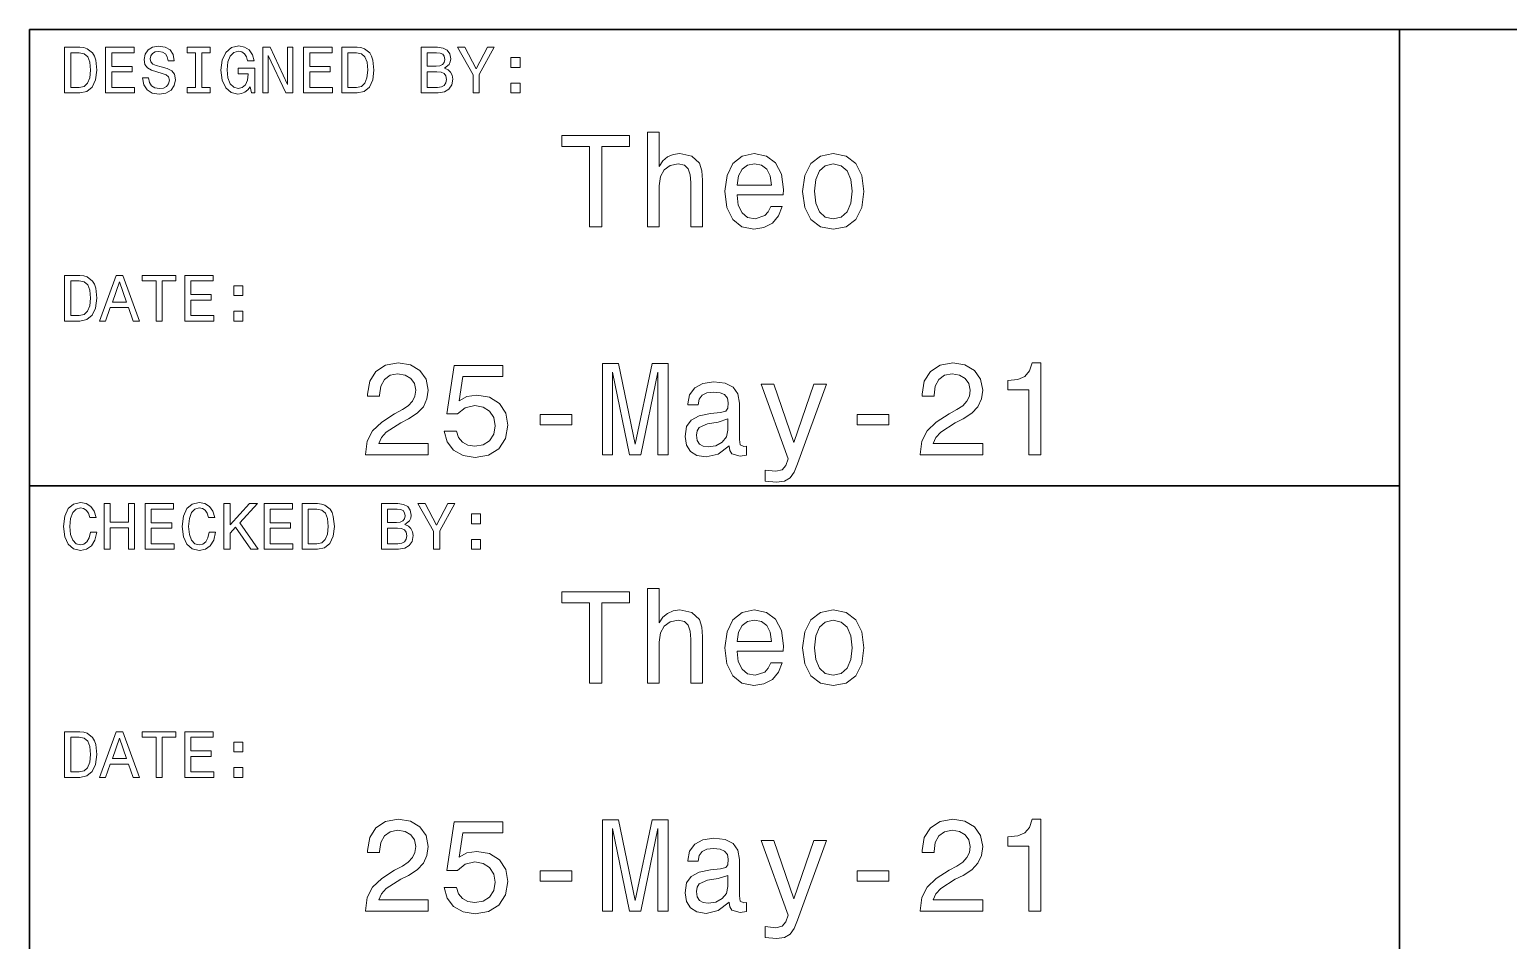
# Model space of a CAD drawing. Extents: x 0 to 420, y 0 to 297.
# Drawn here: x 220 to 268.58, y 40.06 to 70 of the extents above; entities that cross this region are included whole.
import ezdxf

# ---------------------------------------------------------------- set-up
doc = ezdxf.new("R2010")
doc.units = 0

msp = doc.modelspace()

# ---------------------------------------------------------------- linework, layer by layer
at = {"color": 7, "lineweight": 35}
for p, q in [((220, 10), (220, 70)), ((220, 70), (410, 70)), ((265, 14), (265, 70)), ((220, 55), (265, 55))]:
    msp.add_line(p, q, dxfattribs=at)
at = {"color": 7, "lineweight": 13}
for points in [[(221.648422, 69.418587), (221.149139, 69.418587), (221.149139, 67.918587), (221.648422, 67.918587), (221.884003, 67.966141), (222.059082, 68.110947), (222.167145, 68.346542), (222.206055, 68.668587), (222.171463, 68.997116), (222.128235, 69.126801), (222.067719, 69.230545), (221.892654, 69.371033), (221.778091, 69.405617)], [(221.633286, 69.239189), (221.797546, 69.206772), (221.909943, 69.107346), (221.976944, 68.930115), (221.998566, 68.668587), (221.974777, 68.415703), (221.907776, 68.238472), (221.793228, 68.132561), (221.633286, 68.097984), (221.350143, 68.097984), (221.350143, 69.239189)], [(222.497833, 67.918587), (223.448853, 67.918587), (223.448853, 68.100143), (222.696686, 68.100143), (222.696686, 68.60807), (223.366714, 68.60807), (223.366714, 68.78746), (222.696686, 68.78746), (222.696686, 69.23703), (223.431549, 69.23703), (223.431549, 69.418587), (222.497833, 69.418587)], [(223.911377, 68.413544), (223.714691, 68.413544), (223.757919, 68.184441), (223.865997, 68.015846), (224.032425, 67.914261), (224.257202, 67.877518), (224.479828, 67.912102), (224.646255, 68.007202), (224.752167, 68.156342), (224.791061, 68.353027), (224.758652, 68.530258), (224.667862, 68.644814), (224.520889, 68.720459), (224.324203, 68.776657), (224.155624, 68.817719), (224.045395, 68.865273), (223.982712, 68.934441), (223.963257, 69.042503), (223.982712, 69.139771), (224.03891, 69.213257), (224.125366, 69.26297), (224.244232, 69.280258), (224.36528, 69.258644), (224.460373, 69.200287), (224.523056, 69.103027), (224.553314, 68.971184), (224.75, 68.971184), (224.75, 68.975502), (224.715424, 69.178673), (224.613831, 69.329971), (224.453888, 69.425072), (224.237747, 69.457489), (224.043228, 69.425072), (223.891937, 69.33429), (223.794662, 69.193802), (223.760086, 69.012245), (223.788177, 68.850143), (223.870316, 68.739914), (224, 68.666428), (224.177231, 68.610229), (224.35231, 68.560516), (224.484146, 68.51297), (224.564117, 68.443802), (224.592224, 68.331413), (224.566284, 68.216858), (224.499283, 68.130402), (224.39769, 68.07637), (224.265854, 68.059074), (224.118881, 68.082855), (224.006485, 68.152016), (223.935165, 68.264404)], [(225.454605, 68.100143), (225.177948, 68.100143), (225.177948, 67.918587), (225.930115, 67.918587), (225.930115, 68.100143), (225.653458, 68.100143), (225.653458, 69.23703), (225.930115, 69.23703), (225.930115, 69.418587), (225.177948, 69.418587), (225.177948, 69.23703), (225.454605, 69.23703)], [(227.250717, 68.119598), (227.28746, 67.918587), (227.395538, 67.918587), (227.395538, 68.729103), (226.848709, 68.729103), (226.848709, 68.545387), (227.185883, 68.545387), (227.185883, 68.532417), (227.159943, 68.333572), (227.090775, 68.1866), (226.984863, 68.093658), (226.853027, 68.0634), (226.706055, 68.102303), (226.591492, 68.219017), (226.518005, 68.411385), (226.492081, 68.675072), (226.515854, 68.9366), (226.58934, 69.12896), (226.706055, 69.245674), (226.863831, 69.286743), (226.971909, 69.265129), (227.060516, 69.204613), (227.125366, 69.103027), (227.162109, 68.966858), (227.376083, 68.966858), (227.319885, 69.174347), (227.213974, 69.329971), (227.064835, 69.425072), (226.876801, 69.459656), (226.630402, 69.405617), (226.444519, 69.247841), (226.325653, 68.999275), (226.284576, 68.668587), (226.325653, 68.335732), (226.444519, 68.087173), (226.619598, 67.92939), (226.840057, 67.877518), (226.963257, 67.894814), (227.073486, 67.938042), (227.168594, 68.013687)], [(227.663544, 67.918587), (227.842941, 67.918587), (227.842941, 69.148415), (228.417862, 67.918587), (228.649139, 67.918587), (228.649139, 69.418587), (228.467575, 69.418587), (228.467575, 68.188759), (227.899139, 69.418587), (227.663544, 69.418587)], [(229.003601, 67.918587), (229.954605, 67.918587), (229.954605, 68.100143), (229.202454, 68.100143), (229.202454, 68.60807), (229.872482, 68.60807), (229.872482, 68.78746), (229.202454, 68.78746), (229.202454, 69.23703), (229.937317, 69.23703), (229.937317, 69.418587), (229.003601, 69.418587)], [(230.756485, 69.418587), (230.257202, 69.418587), (230.257202, 67.918587), (230.756485, 67.918587), (230.992081, 67.966141), (231.167145, 68.110947), (231.275223, 68.346542), (231.314117, 68.668587), (231.279541, 68.997116), (231.236313, 69.126801), (231.175797, 69.230545), (231.000717, 69.371033), (230.886169, 69.405617)], [(230.741348, 69.239189), (230.905624, 69.206772), (231.018005, 69.107346), (231.085022, 68.930115), (231.106628, 68.668587), (231.082855, 68.415703), (231.015854, 68.238472), (230.901291, 68.132561), (230.741348, 68.097984), (230.458221, 68.097984), (230.458221, 69.239189)], [(233.631119, 68.729103), (233.782425, 68.854469), (233.82132, 68.938759), (233.83429, 69.042503), (233.806198, 69.204613), (233.721909, 69.321327), (233.585739, 69.392647), (233.395538, 69.418587), (232.861679, 69.418587), (232.861679, 67.918587), (233.425797, 67.918587), (233.626801, 67.948845), (233.77594, 68.03746), (233.868881, 68.177956), (233.901306, 68.368156), (233.881851, 68.495674), (233.829971, 68.601585), (233.745682, 68.67939)], [(233.354462, 68.796112), (233.060516, 68.796112), (233.060516, 69.239189), (233.371765, 69.239189), (233.48848, 69.226227), (233.570602, 69.187317), (233.620316, 69.120316), (233.637604, 69.020889), (233.618164, 68.921471), (233.566284, 68.852303), (233.477661, 68.809074)], [(234.77449, 67.918587), (234.77449, 68.525932), (235.267288, 69.420746), (235.042511, 69.420746), (234.672913, 68.709656), (234.298996, 69.420746), (234.059082, 69.420746), (234.573486, 68.51297), (234.573486, 67.918587)], [(235.814117, 68.757202), (236.112396, 68.757202), (236.112396, 69.079247), (235.814117, 69.079247)], [(233.402023, 68.097984), (233.060516, 68.097984), (233.060516, 68.614555), (233.382568, 68.614555), (233.518738, 68.599426), (233.615997, 68.554031), (233.674347, 68.476227), (233.693802, 68.363831), (233.674347, 68.244957), (233.620316, 68.162827), (233.529541, 68.113113)], [(235.814117, 67.918587), (236.112396, 67.918587), (236.112396, 68.240631), (235.814117, 68.240631)], [(240.304047, 63.520172), (240.684448, 63.520172), (240.684448, 64.860229), (240.723343, 65.167145), (240.848709, 65.39193), (241.043228, 65.530258), (241.302597, 65.58213), (241.510086, 65.538902), (241.639771, 65.422188), (241.70462, 65.227661), (241.726227, 64.9683), (241.726227, 63.520172), (242.106628, 63.520172), (242.106628, 65.046112), (242.08934, 65.353027), (242.011536, 65.60807), (241.756485, 65.841499), (241.358795, 65.92363), (241.142654, 65.893372), (240.956772, 65.811241), (240.801163, 65.681557), (240.684448, 65.504318), (240.684448, 66.623917), (240.304047, 66.623917)], [(238.397705, 63.520172), (238.795395, 63.520172), (238.795395, 66.157059), (239.703171, 66.157059), (239.703171, 66.520172), (237.485596, 66.520172), (237.485596, 66.157059), (238.397705, 66.157059)], [(243.239197, 64.570602), (244.760818, 64.570602), (244.765137, 64.747841), (244.695969, 65.244957), (244.505768, 65.616714), (244.203171, 65.841499), (243.801163, 65.92363), (243.407791, 65.837173), (243.105194, 65.5951), (242.910675, 65.201729), (242.841507, 64.682999), (242.906342, 64.151299), (243.100876, 63.762245), (243.399139, 63.520172), (243.788193, 63.438038), (244.125366, 63.494236), (244.402023, 63.641209), (244.605194, 63.874638), (244.721909, 64.185875), (244.345825, 64.185875), (244.268021, 64.01297), (244.155624, 63.883286), (243.835739, 63.779537), (243.58934, 63.827087), (243.403458, 63.978386), (243.282425, 64.224785), (243.239197, 64.557632)], [(243.239197, 64.890488), (243.286743, 65.188759), (243.403458, 65.409218), (243.580704, 65.543228), (243.814133, 65.590775), (244.043228, 65.543228), (244.220474, 65.409218), (244.328537, 65.188759), (244.367447, 64.890488)], [(245.396255, 64.678673), (245.465424, 64.151299), (245.664276, 63.762245), (245.979828, 63.520172), (246.403473, 63.438038), (246.822769, 63.520172), (247.138336, 63.757923), (247.337189, 64.146973), (247.410675, 64.678673), (247.337189, 65.206055), (247.138336, 65.599426), (246.822769, 65.837173), (246.403473, 65.92363), (245.979828, 65.837173), (245.664276, 65.5951), (245.465424, 65.206055)], [(245.785309, 64.682999), (245.824219, 65.072044), (245.945251, 65.353027), (246.139771, 65.525932), (246.403473, 65.586456), (246.662827, 65.525932), (246.857361, 65.357346), (246.978394, 65.072044), (247.021622, 64.682999), (246.978394, 64.289627), (246.857361, 64.004318), (246.662827, 63.831409), (246.403473, 63.775215), (246.139771, 63.831409), (245.945251, 64.004318), (245.824219, 64.289627)], [(221.648422, 61.918587), (221.149139, 61.918587), (221.149139, 60.418587), (221.648422, 60.418587), (221.884003, 60.466137), (222.059082, 60.61095), (222.167145, 60.846542), (222.206055, 61.168587), (222.171463, 61.497116), (222.128235, 61.626801), (222.067719, 61.730545), (221.892654, 61.871037), (221.778091, 61.905617)], [(221.633286, 61.739193), (221.797546, 61.706772), (221.909943, 61.607349), (221.976944, 61.430115), (221.998566, 61.168587), (221.974777, 60.915707), (221.907776, 60.738472), (221.793228, 60.632565), (221.633286, 60.59798), (221.350143, 60.59798), (221.350143, 61.739193)], [(222.294662, 60.418587), (222.493515, 60.418587), (222.651291, 60.859509), (223.25, 60.859509), (223.407776, 60.418587), (223.610947, 60.418587), (223.061966, 61.92075), (222.841492, 61.92075)], [(222.720459, 61.043228), (222.951736, 61.704609), (223.182999, 61.043228)], [(224.153458, 60.418587), (224.35231, 60.418587), (224.35231, 61.73703), (224.806198, 61.73703), (224.806198, 61.918587), (223.697403, 61.918587), (223.697403, 61.73703), (224.153458, 61.73703)], [(225.100143, 60.418587), (226.051147, 60.418587), (226.051147, 60.600143), (225.298996, 60.600143), (225.298996, 61.108067), (225.969025, 61.108067), (225.969025, 61.287464), (225.298996, 61.287464), (225.298996, 61.73703), (226.033859, 61.73703), (226.033859, 61.918587), (225.100143, 61.918587)], [(226.706055, 61.257202), (227.004318, 61.257202), (227.004318, 61.57925), (226.706055, 61.57925)], [(226.706055, 60.418587), (227.004318, 60.418587), (227.004318, 60.740631), (226.706055, 60.740631)], [(231.036026, 56.020172), (233.097992, 56.020172), (233.097992, 56.39193), (231.468307, 56.39193), (231.559082, 56.5951), (231.714706, 56.763687), (232.194519, 57.070606), (232.44957, 57.200287), (232.734879, 57.386166), (232.938049, 57.602306), (233.054764, 57.857349), (233.097992, 58.146973), (233.02449, 58.510086), (232.821335, 58.795387), (232.510086, 58.976944), (232.108078, 59.041786), (231.693085, 58.9683), (231.377518, 58.765129), (231.174347, 58.440922), (231.105194, 58.012966), (231.105194, 57.95245), (231.498566, 57.95245), (231.498566, 57.98703), (231.53746, 58.280979), (231.654175, 58.497116), (231.840057, 58.635445), (232.086456, 58.682995), (232.337173, 58.639771), (232.523056, 58.5317), (232.644089, 58.363113), (232.687317, 58.151295), (232.657059, 57.95245), (232.574936, 57.783859), (232.4366, 57.636887), (232.246399, 57.507202), (231.991364, 57.368874), (231.567719, 57.100864), (231.269455, 56.815559), (231.092224, 56.469738), (231.036026, 56.033142)], [(233.621033, 56.802593), (233.716141, 56.448128), (233.927963, 56.171471), (234.239197, 55.998558), (234.636887, 55.933716), (235.073486, 56.011528), (235.414993, 56.223343), (235.631119, 56.560516), (235.713257, 56.992794), (235.639771, 57.394814), (235.432281, 57.710373), (235.108078, 57.913544), (234.688766, 57.98703), (234.364563, 57.935158), (234.113831, 57.792507), (234.234879, 58.600864), (235.548996, 58.600864), (235.548996, 58.95533), (233.945251, 58.95533), (233.707489, 57.364552), (234.053314, 57.364552), (234.304031, 57.567722), (234.623917, 57.641209), (234.900574, 57.593658), (235.112396, 57.45533), (235.246399, 57.243515), (235.293945, 56.97118), (235.246399, 56.698845), (235.108078, 56.48703), (234.896255, 56.353024), (234.623917, 56.305473), (234.394821, 56.335735), (234.217575, 56.435158), (234.087891, 56.590778), (234.023056, 56.802593)], [(238.817001, 56.020172), (239.149857, 56.020172), (239.149857, 58.743515), (239.711823, 56.020172), (240.083572, 56.020172), (240.641205, 58.743515), (240.641205, 56.020172), (240.978394, 56.020172), (240.978394, 59.020172), (240.451019, 59.020172), (239.897705, 56.374638), (239.348709, 59.020172), (238.817001, 59.020172)], [(249.252167, 56.020172), (251.314117, 56.020172), (251.314117, 56.39193), (249.684448, 56.39193), (249.775223, 56.5951), (249.930832, 56.763687), (250.41066, 57.070606), (250.66571, 57.200287), (250.951019, 57.386166), (251.154175, 57.602306), (251.270889, 57.857349), (251.314117, 58.146973), (251.240631, 58.510086), (251.03746, 58.795387), (250.726227, 58.976944), (250.324203, 59.041786), (249.909225, 58.9683), (249.593658, 58.765129), (249.390488, 58.440922), (249.32132, 58.012966), (249.32132, 57.95245), (249.714691, 57.95245), (249.714691, 57.98703), (249.753601, 58.280979), (249.870316, 58.497116), (250.056198, 58.635445), (250.302597, 58.682995), (250.553314, 58.639771), (250.739197, 58.5317), (250.860229, 58.363113), (250.903458, 58.151295), (250.873199, 57.95245), (250.791077, 57.783859), (250.65274, 57.636887), (250.46254, 57.507202), (250.207489, 57.368874), (249.783859, 57.100864), (249.485596, 56.815559), (249.308365, 56.469738), (249.252167, 56.033142)], [(252.831421, 56.020172), (253.224792, 56.020172), (253.224792, 59.041786), (252.930847, 59.041786), (252.853027, 58.778099), (252.697403, 58.600864), (252.459656, 58.497116), (252.131134, 58.462536), (252.131134, 58.155621), (252.831421, 58.155621)], [(242.984146, 56.322765), (242.984146, 56.309799), (243.005768, 56.162823), (243.070602, 56.059078), (243.342941, 55.976944), (243.554764, 56.011528), (243.554764, 56.305473), (243.463974, 56.292507), (243.342941, 56.348701), (243.321335, 56.521614), (243.321335, 57.723343), (243.269455, 58.030258), (243.118164, 58.246399), (242.854462, 58.37608), (242.482712, 58.42363), (242.119598, 58.371758), (241.851593, 58.224785), (241.682999, 57.995678), (241.626801, 57.693085), (241.626801, 57.667145), (241.968307, 57.667145), (241.998566, 57.848701), (242.093658, 57.978386), (242.249283, 58.056194), (242.469742, 58.086456), (242.681564, 58.064842), (242.832855, 58), (242.92363, 57.887608), (242.953888, 57.731987), (242.9366, 57.55043), (242.867432, 57.459652), (242.694519, 57.416428), (242.370316, 57.381844), (241.998566, 57.304035), (241.734879, 57.165707), (241.579254, 56.949566), (241.531708, 56.629681), (241.574936, 56.344379), (241.708939, 56.132565), (241.925079, 55.998558), (242.223343, 55.951008), (242.625366, 56.041786)], [(245.768021, 58.341499), (245.10231, 56.430836), (244.44957, 58.341499), (244.034576, 58.341499), (244.916428, 55.890488), (244.838623, 55.674351), (244.717575, 55.527378), (244.514404, 55.479828), (244.164261, 55.523052), (244.164261, 55.155621), (244.531708, 55.121037), (244.795395, 55.155621), (244.981277, 55.263687), (245.11528, 55.449566), (245.231995, 55.721901), (246.174347, 58.341499)], [(236.772339, 57.010086), (237.818451, 57.010086), (237.818451, 57.351585), (236.772339, 57.351585)], [(247.181564, 57.010086), (248.227661, 57.010086), (248.227661, 57.351585), (247.181564, 57.351585)], [(242.940918, 56.832851), (242.889053, 56.608067), (242.750717, 56.435158), (242.543228, 56.322765), (242.288193, 56.283859), (242.123917, 56.305473), (242.007202, 56.374638), (241.933716, 56.495678), (241.912109, 56.664265), (241.929398, 56.815559), (241.998566, 56.92363), (242.275223, 57.044666), (242.625366, 57.096542), (242.940918, 57.200287)], [(222.000717, 53.476223), (221.957489, 53.294666), (221.886169, 53.164986), (221.786743, 53.085014), (221.670029, 53.059078), (221.529541, 53.09798), (221.419312, 53.214695), (221.345825, 53.4049), (221.322052, 53.668587), (221.345825, 53.930115), (221.417145, 54.122478), (221.527374, 54.239193), (221.670029, 54.280258), (221.773773, 54.258644), (221.862396, 54.198124), (221.931549, 54.100864), (221.979111, 53.966858), (222.184433, 53.966858), (222.119598, 54.172188), (222.007202, 54.327808), (221.853745, 54.425072), (221.670029, 54.459652), (221.440918, 54.405617), (221.265854, 54.254322), (221.153458, 54.005764), (221.114548, 53.668587), (221.153458, 53.331409), (221.265854, 53.082851), (221.440918, 52.929394), (221.670029, 52.877522), (221.871033, 52.918587), (222.033142, 53.033138), (222.14769, 53.22118), (222.208206, 53.476223)], [(222.450287, 52.918587), (222.651291, 52.918587), (222.651291, 53.623199), (223.252167, 53.623199), (223.252167, 52.918587), (223.451004, 52.918587), (223.451004, 54.418587), (223.252167, 54.418587), (223.252167, 53.806915), (222.651291, 53.806915), (222.651291, 54.418587), (222.450287, 54.418587)], [(223.798996, 52.918587), (224.75, 52.918587), (224.75, 53.100143), (223.997833, 53.100143), (223.997833, 53.608067), (224.667862, 53.608067), (224.667862, 53.787464), (223.997833, 53.787464), (223.997833, 54.23703), (224.732712, 54.23703), (224.732712, 54.418587), (223.798996, 54.418587)], [(225.904175, 53.476223), (225.860947, 53.294666), (225.789627, 53.164986), (225.690201, 53.085014), (225.573486, 53.059078), (225.432999, 53.09798), (225.322769, 53.214695), (225.249283, 53.4049), (225.22551, 53.668587), (225.249283, 53.930115), (225.320602, 54.122478), (225.430832, 54.239193), (225.573486, 54.280258), (225.677231, 54.258644), (225.765854, 54.198124), (225.835022, 54.100864), (225.882568, 53.966858), (226.087891, 53.966858), (226.023056, 54.172188), (225.91066, 54.327808), (225.757202, 54.425072), (225.573486, 54.459652), (225.344376, 54.405617), (225.169312, 54.254322), (225.056915, 54.005764), (225.018005, 53.668587), (225.056915, 53.331409), (225.169312, 53.082851), (225.344376, 52.929394), (225.573486, 52.877522), (225.77449, 52.918587), (225.9366, 53.033138), (226.051147, 53.22118), (226.111679, 53.476223)], [(226.386169, 52.918587), (226.585022, 52.918587), (226.585022, 53.45245), (226.762253, 53.642651), (227.265854, 52.918587), (227.507919, 52.918587), (226.90274, 53.787464), (227.490631, 54.418587), (227.226944, 54.418587), (226.585022, 53.724781), (226.585022, 54.418587), (226.386169, 54.418587)], [(227.702454, 52.918587), (228.653458, 52.918587), (228.653458, 53.100143), (227.901291, 53.100143), (227.901291, 53.608067), (228.57132, 53.608067), (228.57132, 53.787464), (227.901291, 53.787464), (227.901291, 54.23703), (228.636169, 54.23703), (228.636169, 54.418587), (227.702454, 54.418587)], [(229.455338, 54.418587), (228.956055, 54.418587), (228.956055, 52.918587), (229.455338, 52.918587), (229.690918, 52.966137), (229.865997, 53.11095), (229.97406, 53.346542), (230.01297, 53.668587), (229.978394, 53.997116), (229.935165, 54.126801), (229.874634, 54.230545), (229.69957, 54.371037), (229.585022, 54.405617)], [(232.329971, 53.729107), (232.481262, 53.854465), (232.520172, 53.938759), (232.533142, 54.042507), (232.505051, 54.204609), (232.420746, 54.321323), (232.284576, 54.392651), (232.094376, 54.418587), (231.560516, 54.418587), (231.560516, 52.918587), (232.124634, 52.918587), (232.325653, 52.948845), (232.474792, 53.037464), (232.567719, 53.177952), (232.600143, 53.368153), (232.580688, 53.495678), (232.528824, 53.601585), (232.444519, 53.679394)], [(233.473343, 52.918587), (233.473343, 53.525936), (233.966141, 54.42075), (233.741364, 54.42075), (233.371765, 53.709652), (232.997833, 54.42075), (232.757919, 54.42075), (233.272339, 53.512966), (233.272339, 52.918587)], [(229.440201, 54.239193), (229.604462, 54.206772), (229.716858, 54.107349), (229.783859, 53.930115), (229.805481, 53.668587), (229.781708, 53.415707), (229.714691, 53.238472), (229.600143, 53.132565), (229.440201, 53.09798), (229.157059, 53.09798), (229.157059, 54.239193)], [(232.053314, 53.796108), (231.759369, 53.796108), (231.759369, 54.239193), (232.070602, 54.239193), (232.187317, 54.226223), (232.269455, 54.187317), (232.319168, 54.120316), (232.336456, 54.020893), (232.317001, 53.921467), (232.265137, 53.852303), (232.176514, 53.809078)], [(234.51297, 53.757202), (234.811249, 53.757202), (234.811249, 54.07925), (234.51297, 54.07925)], [(232.100861, 53.09798), (231.759369, 53.09798), (231.759369, 53.614552), (232.081421, 53.614552), (232.217575, 53.599422), (232.31485, 53.554035), (232.373199, 53.476223), (232.392654, 53.363831), (232.373199, 53.244957), (232.319168, 53.162823), (232.228394, 53.11311)], [(234.51297, 52.918587), (234.811249, 52.918587), (234.811249, 53.240631), (234.51297, 53.240631)], [(238.397705, 48.520172), (238.795395, 48.520172), (238.795395, 51.157059), (239.703171, 51.157059), (239.703171, 51.520172), (237.485596, 51.520172), (237.485596, 51.157059), (238.397705, 51.157059)], [(240.304047, 48.520172), (240.684448, 48.520172), (240.684448, 49.860229), (240.723343, 50.167145), (240.848709, 50.39193), (241.043228, 50.530258), (241.302597, 50.58213), (241.510086, 50.538902), (241.639771, 50.422188), (241.70462, 50.227665), (241.726227, 49.9683), (241.726227, 48.520172), (242.106628, 48.520172), (242.106628, 50.046108), (242.08934, 50.353024), (242.011536, 50.60807), (241.756485, 50.841499), (241.358795, 50.92363), (241.142654, 50.893372), (240.956772, 50.811237), (240.801163, 50.681557), (240.684448, 50.504322), (240.684448, 51.62392), (240.304047, 51.62392)], [(243.239197, 49.570606), (244.760818, 49.570606), (244.765137, 49.747837), (244.695969, 50.244957), (244.505768, 50.616714), (244.203171, 50.841499), (243.801163, 50.92363), (243.407791, 50.837173), (243.105194, 50.5951), (242.910675, 50.201729), (242.841507, 49.682995), (242.906342, 49.151295), (243.100876, 48.762245), (243.399139, 48.520172), (243.788193, 48.438038), (244.125366, 48.494236), (244.402023, 48.641209), (244.605194, 48.874638), (244.721909, 49.185879), (244.345825, 49.185879), (244.268021, 49.012966), (244.155624, 48.883286), (243.835739, 48.779537), (243.58934, 48.827087), (243.403458, 48.978386), (243.282425, 49.224785), (243.239197, 49.557636)], [(243.239197, 49.890488), (243.286743, 50.188759), (243.403458, 50.409222), (243.580704, 50.543228), (243.814133, 50.590778), (244.043228, 50.543228), (244.220474, 50.409222), (244.328537, 50.188759), (244.367447, 49.890488)], [(245.396255, 49.678673), (245.465424, 49.151295), (245.664276, 48.762245), (245.979828, 48.520172), (246.403473, 48.438038), (246.822769, 48.520172), (247.138336, 48.757923), (247.337189, 49.146973), (247.410675, 49.678673), (247.337189, 50.206051), (247.138336, 50.599422), (246.822769, 50.837173), (246.403473, 50.92363), (245.979828, 50.837173), (245.664276, 50.5951), (245.465424, 50.206051)], [(245.785309, 49.682995), (245.824219, 50.072044), (245.945251, 50.353024), (246.139771, 50.525936), (246.403473, 50.586456), (246.662827, 50.525936), (246.857361, 50.357349), (246.978394, 50.072044), (247.021622, 49.682995), (246.978394, 49.289623), (246.857361, 49.004322), (246.662827, 48.831409), (246.403473, 48.775215), (246.139771, 48.831409), (245.945251, 49.004322), (245.824219, 49.289623)], [(221.648422, 46.918587), (221.149139, 46.918587), (221.149139, 45.418587), (221.648422, 45.418587), (221.884003, 45.466137), (222.059082, 45.61095), (222.167145, 45.846542), (222.206055, 46.168587), (222.171463, 46.497116), (222.128235, 46.626801), (222.067719, 46.730545), (221.892654, 46.871037), (221.778091, 46.905617)], [(221.633286, 46.739193), (221.797546, 46.706772), (221.909943, 46.607349), (221.976944, 46.430115), (221.998566, 46.168587), (221.974777, 45.915707), (221.907776, 45.738472), (221.793228, 45.632565), (221.633286, 45.59798), (221.350143, 45.59798), (221.350143, 46.739193)], [(222.294662, 45.418587), (222.493515, 45.418587), (222.651291, 45.859509), (223.25, 45.859509), (223.407776, 45.418587), (223.610947, 45.418587), (223.061966, 46.92075), (222.841492, 46.92075)], [(222.720459, 46.043228), (222.951736, 46.704609), (223.182999, 46.043228)], [(224.153458, 45.418587), (224.35231, 45.418587), (224.35231, 46.73703), (224.806198, 46.73703), (224.806198, 46.918587), (223.697403, 46.918587), (223.697403, 46.73703), (224.153458, 46.73703)], [(225.100143, 45.418587), (226.051147, 45.418587), (226.051147, 45.600143), (225.298996, 45.600143), (225.298996, 46.108067), (225.969025, 46.108067), (225.969025, 46.287464), (225.298996, 46.287464), (225.298996, 46.73703), (226.033859, 46.73703), (226.033859, 46.918587), (225.100143, 46.918587)], [(226.706055, 46.257202), (227.004318, 46.257202), (227.004318, 46.57925), (226.706055, 46.57925)], [(226.706055, 45.418587), (227.004318, 45.418587), (227.004318, 45.740631), (226.706055, 45.740631)], [(231.036026, 41.020172), (233.097992, 41.020172), (233.097992, 41.39193), (231.468307, 41.39193), (231.559082, 41.5951), (231.714706, 41.763687), (232.194519, 42.070606), (232.44957, 42.200287), (232.734879, 42.386166), (232.938049, 42.602306), (233.054764, 42.857349), (233.097992, 43.146973), (233.02449, 43.510086), (232.821335, 43.795387), (232.510086, 43.976944), (232.108078, 44.041786), (231.693085, 43.9683), (231.377518, 43.765129), (231.174347, 43.440922), (231.105194, 43.012966), (231.105194, 42.95245), (231.498566, 42.95245), (231.498566, 42.98703), (231.53746, 43.280979), (231.654175, 43.497116), (231.840057, 43.635445), (232.086456, 43.682995), (232.337173, 43.639771), (232.523056, 43.5317), (232.644089, 43.363113), (232.687317, 43.151295), (232.657059, 42.95245), (232.574936, 42.783859), (232.4366, 42.636887), (232.246399, 42.507202), (231.991364, 42.368874), (231.567719, 42.100864), (231.269455, 41.815559), (231.092224, 41.469738), (231.036026, 41.033142)], [(233.621033, 41.802593), (233.716141, 41.448128), (233.927963, 41.171471), (234.239197, 40.998558), (234.636887, 40.933716), (235.073486, 41.011528), (235.414993, 41.223343), (235.631119, 41.560516), (235.713257, 41.992794), (235.639771, 42.394814), (235.432281, 42.710373), (235.108078, 42.913544), (234.688766, 42.98703), (234.364563, 42.935158), (234.113831, 42.792507), (234.234879, 43.600864), (235.548996, 43.600864), (235.548996, 43.95533), (233.945251, 43.95533), (233.707489, 42.364552), (234.053314, 42.364552), (234.304031, 42.567722), (234.623917, 42.641209), (234.900574, 42.593658), (235.112396, 42.45533), (235.246399, 42.243515), (235.293945, 41.97118), (235.246399, 41.698845), (235.108078, 41.48703), (234.896255, 41.353024), (234.623917, 41.305473), (234.394821, 41.335735), (234.217575, 41.435158), (234.087891, 41.590778), (234.023056, 41.802593)], [(238.817001, 41.020172), (239.149857, 41.020172), (239.149857, 43.743515), (239.711823, 41.020172), (240.083572, 41.020172), (240.641205, 43.743515), (240.641205, 41.020172), (240.978394, 41.020172), (240.978394, 44.020172), (240.451019, 44.020172), (239.897705, 41.374638), (239.348709, 44.020172), (238.817001, 44.020172)], [(249.252167, 41.020172), (251.314117, 41.020172), (251.314117, 41.39193), (249.684448, 41.39193), (249.775223, 41.5951), (249.930832, 41.763687), (250.41066, 42.070606), (250.66571, 42.200287), (250.951019, 42.386166), (251.154175, 42.602306), (251.270889, 42.857349), (251.314117, 43.146973), (251.240631, 43.510086), (251.03746, 43.795387), (250.726227, 43.976944), (250.324203, 44.041786), (249.909225, 43.9683), (249.593658, 43.765129), (249.390488, 43.440922), (249.32132, 43.012966), (249.32132, 42.95245), (249.714691, 42.95245), (249.714691, 42.98703), (249.753601, 43.280979), (249.870316, 43.497116), (250.056198, 43.635445), (250.302597, 43.682995), (250.553314, 43.639771), (250.739197, 43.5317), (250.860229, 43.363113), (250.903458, 43.151295), (250.873199, 42.95245), (250.791077, 42.783859), (250.65274, 42.636887), (250.46254, 42.507202), (250.207489, 42.368874), (249.783859, 42.100864), (249.485596, 41.815559), (249.308365, 41.469738), (249.252167, 41.033142)], [(252.831421, 41.020172), (253.224792, 41.020172), (253.224792, 44.041786), (252.930847, 44.041786), (252.853027, 43.778099), (252.697403, 43.600864), (252.459656, 43.497116), (252.131134, 43.462536), (252.131134, 43.155621), (252.831421, 43.155621)], [(242.984146, 41.322765), (242.984146, 41.309799), (243.005768, 41.162823), (243.070602, 41.059078), (243.342941, 40.976944), (243.554764, 41.011528), (243.554764, 41.305473), (243.463974, 41.292507), (243.342941, 41.348701), (243.321335, 41.521614), (243.321335, 42.723343), (243.269455, 43.030258), (243.118164, 43.246399), (242.854462, 43.37608), (242.482712, 43.42363), (242.119598, 43.371758), (241.851593, 43.224785), (241.682999, 42.995678), (241.626801, 42.693085), (241.626801, 42.667145), (241.968307, 42.667145), (241.998566, 42.848701), (242.093658, 42.978386), (242.249283, 43.056194), (242.469742, 43.086456), (242.681564, 43.064842), (242.832855, 43), (242.92363, 42.887608), (242.953888, 42.731987), (242.9366, 42.55043), (242.867432, 42.459652), (242.694519, 42.416428), (242.370316, 42.381844), (241.998566, 42.304035), (241.734879, 42.165707), (241.579254, 41.949566), (241.531708, 41.629681), (241.574936, 41.344379), (241.708939, 41.132565), (241.925079, 40.998558), (242.223343, 40.951008), (242.625366, 41.041786)], [(245.768021, 43.341499), (245.10231, 41.430836), (244.44957, 43.341499), (244.034576, 43.341499), (244.916428, 40.890488), (244.838623, 40.674351), (244.717575, 40.527378), (244.514404, 40.479828), (244.164261, 40.523052), (244.164261, 40.155621), (244.531708, 40.121037), (244.795395, 40.155621), (244.981277, 40.263687), (245.11528, 40.449566), (245.231995, 40.721901), (246.174347, 43.341499)], [(236.772339, 42.010086), (237.818451, 42.010086), (237.818451, 42.351585), (236.772339, 42.351585)], [(247.181564, 42.010086), (248.227661, 42.010086), (248.227661, 42.351585), (247.181564, 42.351585)], [(242.940918, 41.832851), (242.889053, 41.608067), (242.750717, 41.435158), (242.543228, 41.322765), (242.288193, 41.283859), (242.123917, 41.305473), (242.007202, 41.374638), (241.933716, 41.495678), (241.912109, 41.664265), (241.929398, 41.815559), (241.998566, 41.92363), (242.275223, 42.044666), (242.625366, 42.096542), (242.940918, 42.200287)]]:
    msp.add_lwpolyline(points, close=True, dxfattribs=at)

doc.saveas('drawing.dxf')
